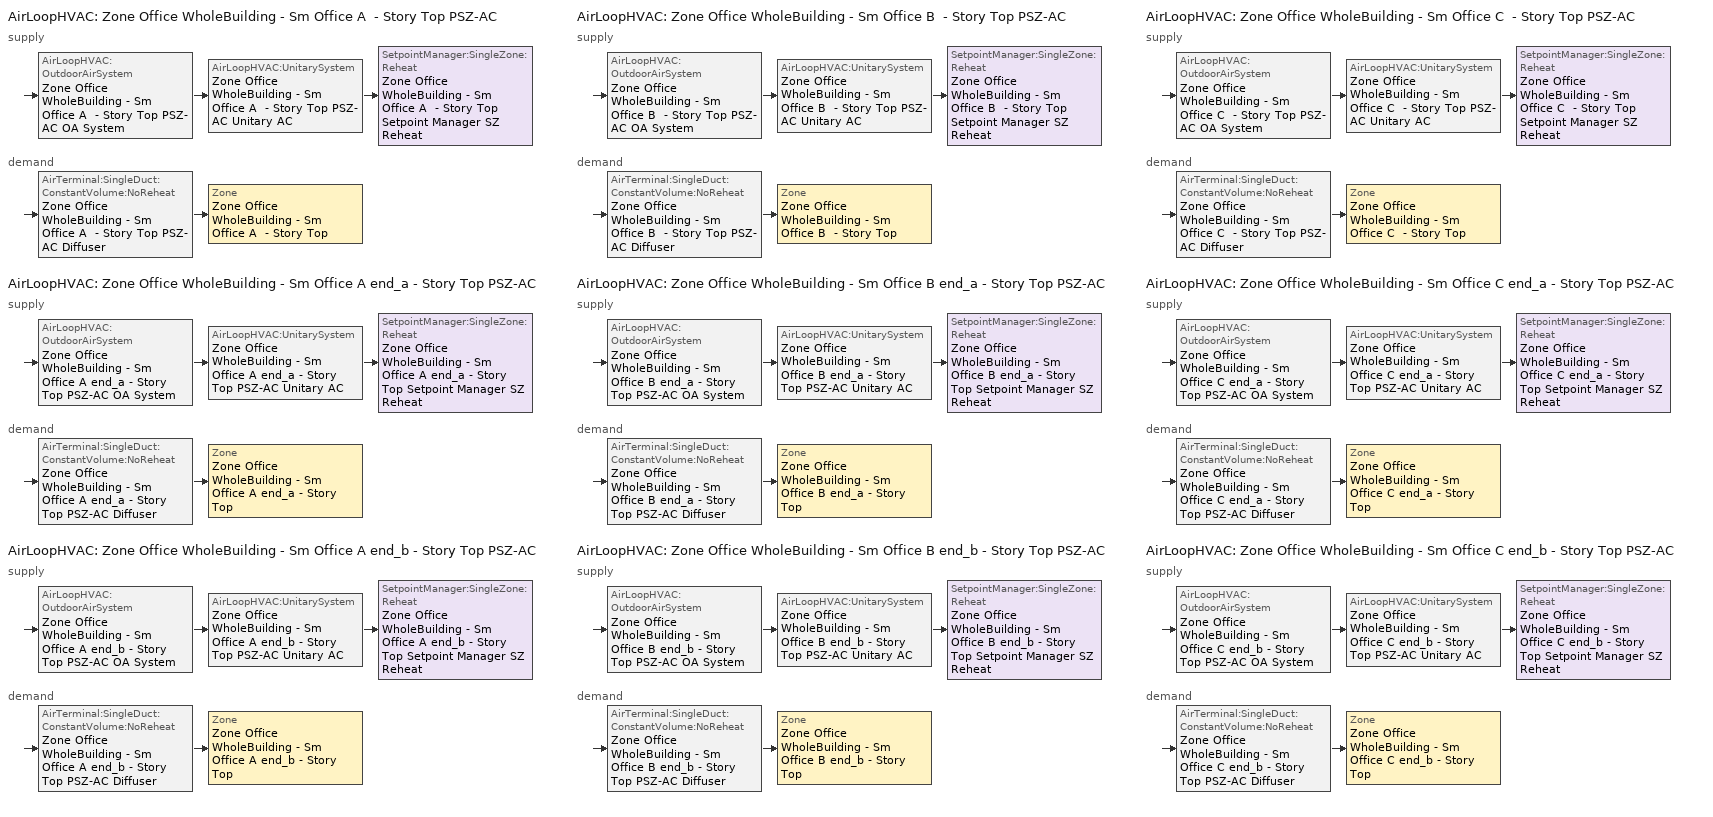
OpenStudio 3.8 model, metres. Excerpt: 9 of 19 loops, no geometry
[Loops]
AirLoopHVAC 'Zone Office WholeBuilding - Sm Office A  - Story Top PSZ-AC'
 supply: AirLoopHVAC:OutdoorAirSystem 'Zone Office WholeBuilding - Sm Office A  - Story Top PSZ-AC OA System' > AirLoopHVAC:UnitarySystem 'Zone Office WholeBuilding - Sm Office A  - Story Top PSZ-AC Unitary AC' > SetpointManager:SingleZone:Reheat 'Zone Office WholeBuilding - Sm Office A  - Story Top Setpoint Manager SZ Reheat'
 demand: AirTerminal:SingleDuct:ConstantVolume:NoReheat 'Zone Office WholeBuilding - Sm Office A  - Story Top PSZ-AC Diffuser' > Zone 'Zone Office WholeBuilding - Sm Office A  - Story Top'
AirLoopHVAC 'Zone Office WholeBuilding - Sm Office A end_a - Story Top PSZ-AC'
 supply: AirLoopHVAC:OutdoorAirSystem 'Zone Office WholeBuilding - Sm Office A end_a - Story Top PSZ-AC OA System' > AirLoopHVAC:UnitarySystem 'Zone Office WholeBuilding - Sm Office A end_a - Story Top PSZ-AC Unitary AC' > SetpointManager:SingleZone:Reheat 'Zone Office WholeBuilding - Sm Office A end_a - Story Top Setpoint Manager SZ Reheat'
 demand: AirTerminal:SingleDuct:ConstantVolume:NoReheat 'Zone Office WholeBuilding - Sm Office A end_a - Story Top PSZ-AC Diffuser' > Zone 'Zone Office WholeBuilding - Sm Office A end_a - Story Top'
AirLoopHVAC 'Zone Office WholeBuilding - Sm Office A end_b - Story Top PSZ-AC'
 supply: AirLoopHVAC:OutdoorAirSystem 'Zone Office WholeBuilding - Sm Office A end_b - Story Top PSZ-AC OA System' > AirLoopHVAC:UnitarySystem 'Zone Office WholeBuilding - Sm Office A end_b - Story Top PSZ-AC Unitary AC' > SetpointManager:SingleZone:Reheat 'Zone Office WholeBuilding - Sm Office A end_b - Story Top Setpoint Manager SZ Reheat'
 demand: AirTerminal:SingleDuct:ConstantVolume:NoReheat 'Zone Office WholeBuilding - Sm Office A end_b - Story Top PSZ-AC Diffuser' > Zone 'Zone Office WholeBuilding - Sm Office A end_b - Story Top'
AirLoopHVAC 'Zone Office WholeBuilding - Sm Office B  - Story Top PSZ-AC'
 supply: AirLoopHVAC:OutdoorAirSystem 'Zone Office WholeBuilding - Sm Office B  - Story Top PSZ-AC OA System' > AirLoopHVAC:UnitarySystem 'Zone Office WholeBuilding - Sm Office B  - Story Top PSZ-AC Unitary AC' > SetpointManager:SingleZone:Reheat 'Zone Office WholeBuilding - Sm Office B  - Story Top Setpoint Manager SZ Reheat'
 demand: AirTerminal:SingleDuct:ConstantVolume:NoReheat 'Zone Office WholeBuilding - Sm Office B  - Story Top PSZ-AC Diffuser' > Zone 'Zone Office WholeBuilding - Sm Office B  - Story Top'
AirLoopHVAC 'Zone Office WholeBuilding - Sm Office B end_a - Story Top PSZ-AC'
 supply: AirLoopHVAC:OutdoorAirSystem 'Zone Office WholeBuilding - Sm Office B end_a - Story Top PSZ-AC OA System' > AirLoopHVAC:UnitarySystem 'Zone Office WholeBuilding - Sm Office B end_a - Story Top PSZ-AC Unitary AC' > SetpointManager:SingleZone:Reheat 'Zone Office WholeBuilding - Sm Office B end_a - Story Top Setpoint Manager SZ Reheat'
 demand: AirTerminal:SingleDuct:ConstantVolume:NoReheat 'Zone Office WholeBuilding - Sm Office B end_a - Story Top PSZ-AC Diffuser' > Zone 'Zone Office WholeBuilding - Sm Office B end_a - Story Top'
AirLoopHVAC 'Zone Office WholeBuilding - Sm Office B end_b - Story Top PSZ-AC'
 supply: AirLoopHVAC:OutdoorAirSystem 'Zone Office WholeBuilding - Sm Office B end_b - Story Top PSZ-AC OA System' > AirLoopHVAC:UnitarySystem 'Zone Office WholeBuilding - Sm Office B end_b - Story Top PSZ-AC Unitary AC' > SetpointManager:SingleZone:Reheat 'Zone Office WholeBuilding - Sm Office B end_b - Story Top Setpoint Manager SZ Reheat'
 demand: AirTerminal:SingleDuct:ConstantVolume:NoReheat 'Zone Office WholeBuilding - Sm Office B end_b - Story Top PSZ-AC Diffuser' > Zone 'Zone Office WholeBuilding - Sm Office B end_b - Story Top'
AirLoopHVAC 'Zone Office WholeBuilding - Sm Office C  - Story Top PSZ-AC'
 supply: AirLoopHVAC:OutdoorAirSystem 'Zone Office WholeBuilding - Sm Office C  - Story Top PSZ-AC OA System' > AirLoopHVAC:UnitarySystem 'Zone Office WholeBuilding - Sm Office C  - Story Top PSZ-AC Unitary AC' > SetpointManager:SingleZone:Reheat 'Zone Office WholeBuilding - Sm Office C  - Story Top Setpoint Manager SZ Reheat'
 demand: AirTerminal:SingleDuct:ConstantVolume:NoReheat 'Zone Office WholeBuilding - Sm Office C  - Story Top PSZ-AC Diffuser' > Zone 'Zone Office WholeBuilding - Sm Office C  - Story Top'
AirLoopHVAC 'Zone Office WholeBuilding - Sm Office C end_a - Story Top PSZ-AC'
 supply: AirLoopHVAC:OutdoorAirSystem 'Zone Office WholeBuilding - Sm Office C end_a - Story Top PSZ-AC OA System' > AirLoopHVAC:UnitarySystem 'Zone Office WholeBuilding - Sm Office C end_a - Story Top PSZ-AC Unitary AC' > SetpointManager:SingleZone:Reheat 'Zone Office WholeBuilding - Sm Office C end_a - Story Top Setpoint Manager SZ Reheat'
 demand: AirTerminal:SingleDuct:ConstantVolume:NoReheat 'Zone Office WholeBuilding - Sm Office C end_a - Story Top PSZ-AC Diffuser' > Zone 'Zone Office WholeBuilding - Sm Office C end_a - Story Top'
AirLoopHVAC 'Zone Office WholeBuilding - Sm Office C end_b - Story Top PSZ-AC'
 supply: AirLoopHVAC:OutdoorAirSystem 'Zone Office WholeBuilding - Sm Office C end_b - Story Top PSZ-AC OA System' > AirLoopHVAC:UnitarySystem 'Zone Office WholeBuilding - Sm Office C end_b - Story Top PSZ-AC Unitary AC' > SetpointManager:SingleZone:Reheat 'Zone Office WholeBuilding - Sm Office C end_b - Story Top Setpoint Manager SZ Reheat'
 demand: AirTerminal:SingleDuct:ConstantVolume:NoReheat 'Zone Office WholeBuilding - Sm Office C end_b - Story Top PSZ-AC Diffuser' > Zone 'Zone Office WholeBuilding - Sm Office C end_b - Story Top'
[Sizing:Zone] Zone Cooling Design Supply Air Temperature Input Method=SupplyAirTemperature; Zone Cooling Design Supply Air Temperature {C}=12.7778; Zone Cooling Design Supply Air Temperature Difference {deltaC}=11.11; Zone Heating Design Supply Air Temperature Input Method=SupplyAirTemperature; Zone Heating Design Supply Air Temperature {C}=50; Zone Heating Design Supply Air Temperature Difference {deltaC}=11.11; Zone Cooling Design Supply Air Humidity Ratio {kg-H2O/kg-air}=0.0085; Zone Heating Design Supply Air Humidity Ratio {kg-H2O/kg-air}=0.008; Cooling Design Air Flow Method=DesignDay; Heating Design Air Flow Method=DesignDay; Account for Dedicated Outdoor Air System=No; Dedicated Outdoor Air System Control Strategy=NeutralSupplyAir; Dedicated Outdoor Air Low Setpoint Temperature for Design {C}=autosize; Dedicated Outdoor Air High Setpoint Temperature for Design {C}=autosize; Zone Load Sizing Method=Sensible Load Only No Latent Load; Zone Latent Cooling Design Supply Air Humidity Ratio Input Method=HumidityRatioDifference; Zone Cooling Design Supply Air Humidity Ratio Difference {kgWater/kgDryAir}=0.005; Zone Latent Heating Design Supply Air Humidity Ratio Input Method=HumidityRatioDifference; Zone Humidification Design Supply Air Humidity Ratio Difference {kgWater/kgDryAir}=0.005
Zone Office WholeBuilding - Sm Office A end_a - Story Top; Zone Office WholeBuilding - Sm Office B end_a - Story Top; Zone Office WholeBuilding - Sm Office C end_a - Story Top; Zone Office WholeBuilding - Sm Office A  - Story Top; Zone Office WholeBuilding - Sm Office B  - Story Top; Zone Office WholeBuilding - Sm Office C  - Story Top; Zone Office WholeBuilding - Sm Office A end_b - Story Top; Zone Office WholeBuilding - Sm Office B end_b - Story Top; Zone Office WholeBuilding - Sm Office C end_b - Story Top
[Zone equipment]
Zone Office WholeBuilding - Sm Office A end_a - Story Top: Zone Office WholeBuilding - Sm Office A end_a - Story Top PSZ-AC Diffuser
Zone Office WholeBuilding - Sm Office B end_a - Story Top: Zone Office WholeBuilding - Sm Office B end_a - Story Top PSZ-AC Diffuser
Zone Office WholeBuilding - Sm Office C end_a - Story Top: Zone Office WholeBuilding - Sm Office C end_a - Story Top PSZ-AC Diffuser
Zone Office WholeBuilding - Sm Office A  - Story Top: Zone Office WholeBuilding - Sm Office A  - Story Top PSZ-AC Diffuser
Zone Office WholeBuilding - Sm Office B  - Story Top: Zone Office WholeBuilding - Sm Office B  - Story Top PSZ-AC Diffuser
Zone Office WholeBuilding - Sm Office C  - Story Top: Zone Office WholeBuilding - Sm Office C  - Story Top PSZ-AC Diffuser
Zone Office WholeBuilding - Sm Office A end_b - Story Top: Zone Office WholeBuilding - Sm Office A end_b - Story Top PSZ-AC Diffuser
Zone Office WholeBuilding - Sm Office B end_b - Story Top: Zone Office WholeBuilding - Sm Office B end_b - Story Top PSZ-AC Diffuser
Zone Office WholeBuilding - Sm Office C end_b - Story Top: Zone Office WholeBuilding - Sm Office C end_b - Story Top PSZ-AC Diffuser
[AirLoopHVAC] Design Return Air Flow Fraction of Supply Air Flow=1
Name | Availability Schedule | Design Supply Air Flow Rate {m3/s}
Zone Office WholeBuilding - Sm Office A  - Story Top PSZ-AC | Zone Office WholeBuilding - Sm Office A  - Story Top PSZ-AC_constant_night_fan_schedule | 0.336744
Zone Office WholeBuilding - Sm Office A end_a - Story Top PSZ-AC | Zone Office WholeBuilding - Sm Office A end_a - Story Top PSZ-AC_constant_night_fan_schedule | 0.118728
Zone Office WholeBuilding - Sm Office A end_b - Story Top PSZ-AC | Zone Office WholeBuilding - Sm Office A end_b - Story Top PSZ-AC_constant_night_fan_schedule | 0.107622
Zone Office WholeBuilding - Sm Office B  - Story Top PSZ-AC | Zone Office WholeBuilding - Sm Office B  - Story Top PSZ-AC_constant_night_fan_schedule | 0.279381
Zone Office WholeBuilding - Sm Office B end_a - Story Top PSZ-AC | Zone Office WholeBuilding - Sm Office B end_a - Story Top PSZ-AC_constant_night_fan_schedule | 0.0994017
Zone Office WholeBuilding - Sm Office B end_b - Story Top PSZ-AC | Zone Office WholeBuilding - Sm Office B end_b - Story Top PSZ-AC_constant_night_fan_schedule | 0.0945717
Zone Office WholeBuilding - Sm Office C  - Story Top PSZ-AC | Zone Office WholeBuilding - Sm Office C  - Story Top PSZ-AC_constant_night_fan_schedule | 0.443886
Zone Office WholeBuilding - Sm Office C end_a - Story Top PSZ-AC | Zone Office WholeBuilding - Sm Office C end_a - Story Top PSZ-AC_constant_night_fan_schedule | 0.135201
Zone Office WholeBuilding - Sm Office C end_b - Story Top PSZ-AC | Zone Office WholeBuilding - Sm Office C end_b - Story Top PSZ-AC_constant_night_fan_schedule | 0.138301
[Sizing:System] Type of Load to Size On=Sensible; Central Heating Maximum System Air Flow Ratio=1; Preheat Design Temperature {C}=7.22222; Preheat Design Humidity Ratio {kg-H2O/kg-Air}=0.008; Precool Design Temperature {C}=12.7778; Precool Design Humidity Ratio {kg-H2O/kg-Air}=0.008; Central Cooling Design Supply Air Temperature {C}=12.7778; Central Heating Design Supply Air Temperature {C}=50; Sizing Option=Coincident; 100% Outdoor Air in Cooling=No; 100% Outdoor Air in Heating=No; Central Cooling Design Supply Air Humidity Ratio {kg-H2O/kg-Air}=0.0085; Central Heating Design Supply Air Humidity Ratio {kg-H2O/kg-Air}=0.008; Cooling Design Air Flow Method=DesignDay; Heating Design Air Flow Method=DesignDay; System Outdoor Air Method=ZoneSum; Zone Maximum Outdoor Air Fraction=1; Cooling Supply Air Flow Rate Per Floor Area {m3/s-m2}=0.00996765; Cooling Fraction of Autosized Cooling Supply Air Flow Rate=1; Cooling Supply Air Flow Rate Per Unit Cooling Capacity {m3/s-W}=3.94755e-05; Heating Supply Air Flow Rate Per Floor Area {m3/s-m2}=0.00996765; Heating Fraction of Autosized Heating Supply Air Flow Rate=1; Heating Fraction of Autosized Cooling Supply Air Flow Rate=1; Heating Supply Air Flow Rate Per Unit Heating Capacity {m3/s-W}=3.15882e-05; Cooling Design Capacity Method=CoolingDesignCapacity; Cooling Design Capacity Per Floor Area {W/m2}=234.7; Fraction of Autosized Cooling Design Capacity=1; Heating Design Capacity Method=HeatingDesignCapacity; Heating Design Capacity Per Floor Area {W/m2}=157; Fraction of Autosized Heating Design Capacity=1; Central Cooling Capacity Control Method=OnOff; Occupant Diversity=1
Name | Design Outdoor Air Flow Rate {m3/s} | Cooling Design Capacity {W} | Heating Design Capacity {W}
Zone Office WholeBuilding - Sm Office A  - Story Top PSZ-AC | 0.336744 | 3421.03 | 8351.74
Zone Office WholeBuilding - Sm Office A end_a - Story Top PSZ-AC | 0.118728 | 1201.23 | 3002.07
Zone Office WholeBuilding - Sm Office A end_b - Story Top PSZ-AC | 0.107622 | 1056.28 | 3001.5
Zone Office WholeBuilding - Sm Office B  - Story Top PSZ-AC | 0.279381 | 2843.61 | 4966.79
Zone Office WholeBuilding - Sm Office B end_a - Story Top PSZ-AC | 0.0994017 | 1008.03 | 2005.11
Zone Office WholeBuilding - Sm Office B end_b - Story Top PSZ-AC | 0.0945717 | 923.28 | 2004.59
Zone Office WholeBuilding - Sm Office C  - Story Top PSZ-AC | 0.443886 | 4494.01 | 8353.92
Zone Office WholeBuilding - Sm Office C end_a - Story Top PSZ-AC | 0.135201 | 1375.84 | 3002.65
Zone Office WholeBuilding - Sm Office C end_b - Story Top PSZ-AC | 0.138301 | 1377.46 | 3002.08
[SetpointManager:SingleZone:Reheat] Minimum Supply Air Temperature {C}=12.7778; Maximum Supply Air Temperature {C}=50
Name | Control Zone | Setpoint Node or NodeList
Zone Office WholeBuilding - Sm Office A  - Story Top Setpoint Manager SZ Reheat | Zone Office WholeBuilding - Sm Office A  - Story Top | Zone Office WholeBuilding - Sm Office A  - Story Top PSZ-AC Supply Outlet Node
Zone Office WholeBuilding - Sm Office A end_a - Story Top Setpoint Manager SZ Reheat | Zone Office WholeBuilding - Sm Office A end_a - Story Top | Zone Office WholeBuilding - Sm Office A end_a - Story Top PSZ-AC Supply Outlet Node
Zone Office WholeBuilding - Sm Office A end_b - Story Top Setpoint Manager SZ Reheat | Zone Office WholeBuilding - Sm Office A end_b - Story Top | Zone Office WholeBuilding - Sm Office A end_b - Story Top PSZ-AC Supply Outlet Node
Zone Office WholeBuilding - Sm Office B  - Story Top Setpoint Manager SZ Reheat | Zone Office WholeBuilding - Sm Office B  - Story Top | Zone Office WholeBuilding - Sm Office B  - Story Top PSZ-AC Supply Outlet Node
Zone Office WholeBuilding - Sm Office B end_a - Story Top Setpoint Manager SZ Reheat | Zone Office WholeBuilding - Sm Office B end_a - Story Top | Zone Office WholeBuilding - Sm Office B end_a - Story Top PSZ-AC Supply Outlet Node
Zone Office WholeBuilding - Sm Office B end_b - Story Top Setpoint Manager SZ Reheat | Zone Office WholeBuilding - Sm Office B end_b - Story Top | Zone Office WholeBuilding - Sm Office B end_b - Story Top PSZ-AC Supply Outlet Node
Zone Office WholeBuilding - Sm Office C  - Story Top Setpoint Manager SZ Reheat | Zone Office WholeBuilding - Sm Office C  - Story Top | Zone Office WholeBuilding - Sm Office C  - Story Top PSZ-AC Supply Outlet Node
Zone Office WholeBuilding - Sm Office C end_a - Story Top Setpoint Manager SZ Reheat | Zone Office WholeBuilding - Sm Office C end_a - Story Top | Zone Office WholeBuilding - Sm Office C end_a - Story Top PSZ-AC Supply Outlet Node
Zone Office WholeBuilding - Sm Office C end_b - Story Top Setpoint Manager SZ Reheat | Zone Office WholeBuilding - Sm Office C end_b - Story Top | Zone Office WholeBuilding - Sm Office C end_b - Story Top PSZ-AC Supply Outlet Node
[Coil:Heating:Electric] Efficiency=1
Name | Availability Schedule | Nominal Capacity {W}
Zone Office WholeBuilding - Sm Office A  - Story Top PSZ-AC Electric Htg Coil | Always On Discrete | 10758.6
Zone Office WholeBuilding - Sm Office A  - Story Top PSZ-AC No Heat; Zone Office WholeBuilding - Sm Office A end_a - Story Top PSZ-AC No Heat; Zone Office WholeBuilding - Sm Office A end_b - Story Top PSZ-AC No Heat; Zone Office WholeBuilding - Sm Office B  - Story Top PSZ-AC No Heat; Zone Office WholeBuilding - Sm Office B end_a - Story Top PSZ-AC No Heat; Zone Office WholeBuilding - Sm Office B end_b - Story Top PSZ-AC No Heat; Zone Office WholeBuilding - Sm Office C  - Story Top PSZ-AC No Heat; Zone Office WholeBuilding - Sm Office C end_a - Story Top PSZ-AC No Heat; Zone Office WholeBuilding - Sm Office C end_b - Story Top PSZ-AC No Heat | Always Off Discrete | 0
Zone Office WholeBuilding - Sm Office A end_a - Story Top PSZ-AC Electric Htg Coil | Always On Discrete | 3637.23
Zone Office WholeBuilding - Sm Office A end_b - Story Top PSZ-AC Electric Htg Coil | Always On Discrete | 3341.24
Zone Office WholeBuilding - Sm Office B  - Story Top PSZ-AC Electric Htg Coil | Always On Discrete | 9026.61
Zone Office WholeBuilding - Sm Office B end_a - Story Top PSZ-AC Electric Htg Coil | Always On Discrete | 3068.23
Zone Office WholeBuilding - Sm Office B end_b - Story Top PSZ-AC Electric Htg Coil | Always On Discrete | 2939.52
Zone Office WholeBuilding - Sm Office C  - Story Top PSZ-AC Electric Htg Coil | Always On Discrete | 13613.8
Zone Office WholeBuilding - Sm Office C end_a - Story Top PSZ-AC Electric Htg Coil | Always On Discrete | 4076.26
Zone Office WholeBuilding - Sm Office C end_b - Story Top PSZ-AC Electric Htg Coil | Always On Discrete | 4158.87
[Coil:Cooling:DX:SingleSpeed] Availability Schedule=Always On Discrete; Rated Sensible Heat Ratio=0.800655; Rated COP {W/W}=3.14722; Rated Evaporator Fan Power Per Volume Flow Rate 2017 {W/(m3/s)}=773.3; Rated Evaporator Fan Power Per Volume Flow Rate 2023 {W/(m3/s)}=934.4; Total Cooling Capacity Function of Temperature Curve=DOE Ref DX Clg Coil Cool-Cap-fT; Total Cooling Capacity Function of Flow Fraction Curve=DOE Ref DX Clg Coil Cool-CAP-fFlow; Energy Input Ratio Function of Temperature Curve=DOE Ref DX Clg Coil Cool-EIR-fT; Energy Input Ratio Function of Flow Fraction Curve=DOE Ref DX Clg Coil Cool-EIR-fFlow; Part Load Fraction Correlation Curve=DOE Ref DX Clg Coil Cool-PLF-fPLR; Minimum Outdoor Dry-Bulb Temperature for Compressor Operation {C}=-25; Nominal Time for Condensate Removal to Begin {s}=0; Ratio of Initial Moisture Evaporation Rate and Steady State Latent Capacity=0; Maximum Cycling Rate {cycles/hr}=0; Latent Capacity Time Constant {s}=0; Condenser Type=AirCooled; Evaporative Condenser Effectiveness=0.9; Evaporative Condenser Air Flow Rate {m3/s}=autosize; Evaporative Condenser Pump Rated Power Consumption {W}=autosize; Crankcase Heater Capacity {W}=0; Maximum Outdoor Dry-Bulb Temperature for Crankcase Heater Operation {C}=10; Basin Heater Capacity {W/K}=0; Basin Heater Setpoint Temperature {C}=2
Name | Rated Total Cooling Capacity {W} | Rated Air Flow Rate {m3/s}
Zone Office WholeBuilding - Sm Office A  - Story Top PSZ-AC 1spd DX AC Clg Coil 23kBtu/hr 9.7SEER | 5574.31 | 0.336744
Zone Office WholeBuilding - Sm Office A end_a - Story Top PSZ-AC 1spd DX AC Clg Coil 8kBtu/hr 9.7SEER | 1965.37 | 0.118728
Zone Office WholeBuilding - Sm Office A end_b - Story Top PSZ-AC 1spd DX AC Clg Coil 7kBtu/hr 9.7SEER | 1781.53 | 0.107622
Zone Office WholeBuilding - Sm Office B  - Story Top PSZ-AC 1spd DX AC Clg Coil 20kBtu/hr 9.7SEER | 4624.74 | 0.279381
Zone Office WholeBuilding - Sm Office B end_a - Story Top PSZ-AC 1spd DX AC Clg Coil 7kBtu/hr 9.7SEER | 1645.45 | 0.0994017
Zone Office WholeBuilding - Sm Office B end_b - Story Top PSZ-AC 1spd DX AC Clg Coil 6kBtu/hr 9.7SEER | 1565.5 | 0.0945717
Zone Office WholeBuilding - Sm Office C  - Story Top PSZ-AC 1spd DX AC Clg Coil 29kBtu/hr 9.7SEER | 7347.9 | 0.443886
Zone Office WholeBuilding - Sm Office C end_a - Story Top PSZ-AC 1spd DX AC Clg Coil 9kBtu/hr 9.7SEER | 2238.06 | 0.135201
Zone Office WholeBuilding - Sm Office C end_b - Story Top PSZ-AC 1spd DX AC Clg Coil 9kBtu/hr 9.7SEER | 2289.37 | 0.138301
[Fan:OnOff] Availability Schedule=Always On Discrete; Fan Total Efficiency=0.53625; Pressure Rise {Pa}=622.722; Motor Efficiency=0.825; Motor In Airstream Fraction=1
Name | Maximum Flow Rate {m3/s} | Fan Power Ratio Function of Speed Ratio Curve | Fan Efficiency Ratio Function of Speed Ratio Curve
Zone Office WholeBuilding - Sm Office A  - Story Top PSZ-AC Fan | 0.336744 | Fan On Off Power Curve 9 | Fan On Off Efficiency Curve 9
Zone Office WholeBuilding - Sm Office A end_a - Story Top PSZ-AC Fan | 0.118728 | Fan On Off Power Curve 10 | Fan On Off Efficiency Curve 10
Zone Office WholeBuilding - Sm Office A end_b - Story Top PSZ-AC Fan | 0.107622 | Fan On Off Power Curve 11 | Fan On Off Efficiency Curve 11
Zone Office WholeBuilding - Sm Office B  - Story Top PSZ-AC Fan | 0.279381 | Fan On Off Power Curve 12 | Fan On Off Efficiency Curve 12
Zone Office WholeBuilding - Sm Office B end_a - Story Top PSZ-AC Fan | 0.0994017 | Fan On Off Power Curve 13 | Fan On Off Efficiency Curve 13
Zone Office WholeBuilding - Sm Office B end_b - Story Top PSZ-AC Fan | 0.0945717 | Fan On Off Power Curve 14 | Fan On Off Efficiency Curve 14
Zone Office WholeBuilding - Sm Office C  - Story Top PSZ-AC Fan | 0.443886 | Fan On Off Power Curve 15 | Fan On Off Efficiency Curve 15
Zone Office WholeBuilding - Sm Office C end_a - Story Top PSZ-AC Fan | 0.135201 | Fan On Off Power Curve 16 | Fan On Off Efficiency Curve 16
Zone Office WholeBuilding - Sm Office C end_b - Story Top PSZ-AC Fan | 0.138301 | Fan On Off Power Curve 17 | Fan On Off Efficiency Curve 17
[AirLoopHVAC:UnitarySystem] Control Type=Load; Dehumidification Control Type=None; Availability Schedule=Always On Discrete; Fan Placement=DrawThrough; DX Heating Coil Sizing Ratio=1; Use DOAS DX Cooling Coil=No; DOAS DX Cooling Coil Leaving Minimum Air Temperature {C}=2; Latent Load Control=SensibleOnlyLoadControl; Supply Air Flow Rate Method During Cooling Operation=SupplyAirFlowRate; Supply Air Flow Rate Method During Heating Operation=SupplyAirFlowRate; Supply Air Flow Rate Method When No Cooling or Heating is Required=None; No Load Supply Air Flow Rate Control Set To Low Speed=Yes; Maximum Supply Air Temperature {C}=50; Maximum Outdoor Dry-Bulb Temperature for Supplemental Heater Operation {C}=21; Ancilliary On-Cycle Electric Power {W}=0; Ancilliary Off-Cycle Electric Power {W}=0
Name | Controlling Zone or Thermostat Location | Supply Fan | Supply Air Fan Operating Mode Schedule | Heating Coil | Cooling Coil | Supplemental Heating Coil | Supply Air Flow Rate During Cooling Operation {m3/s} | Supply Air Flow Rate During Heating Operation {m3/s}
Zone Office WholeBuilding - Sm Office A  - Story Top PSZ-AC Unitary AC | Zone Office WholeBuilding - Sm Office A  - Story Top | Zone Office WholeBuilding - Sm Office A  - Story Top PSZ-AC Fan | Zone Office WholeBuilding - Sm Office A  - Story Top PSZ-AC_constant_night_fan_schedule | Zone Office WholeBuilding - Sm Office A  - Story Top PSZ-AC Electric Htg Coil | Zone Office WholeBuilding - Sm Office A  - Story Top PSZ-AC 1spd DX AC Clg Coil 23kBtu/hr 9.7SEER | Zone Office WholeBuilding - Sm Office A  - Story Top PSZ-AC No Heat | 0.336744 | 0.336744
Zone Office WholeBuilding - Sm Office A end_a - Story Top PSZ-AC Unitary AC | Zone Office WholeBuilding - Sm Office A end_a - Story Top | Zone Office WholeBuilding - Sm Office A end_a - Story Top PSZ-AC Fan | Zone Office WholeBuilding - Sm Office A end_a - Story Top PSZ-AC_constant_night_fan_schedule | Zone Office WholeBuilding - Sm Office A end_a - Story Top PSZ-AC Electric Htg Coil | Zone Office WholeBuilding - Sm Office A end_a - Story Top PSZ-AC 1spd DX AC Clg Coil 8kBtu/hr 9.7SEER | Zone Office WholeBuilding - Sm Office A end_a - Story Top PSZ-AC No Heat | 0.118728 | 0.118728
Zone Office WholeBuilding - Sm Office A end_b - Story Top PSZ-AC Unitary AC | Zone Office WholeBuilding - Sm Office A end_b - Story Top | Zone Office WholeBuilding - Sm Office A end_b - Story Top PSZ-AC Fan | Zone Office WholeBuilding - Sm Office A end_b - Story Top PSZ-AC_constant_night_fan_schedule | Zone Office WholeBuilding - Sm Office A end_b - Story Top PSZ-AC Electric Htg Coil | Zone Office WholeBuilding - Sm Office A end_b - Story Top PSZ-AC 1spd DX AC Clg Coil 7kBtu/hr 9.7SEER | Zone Office WholeBuilding - Sm Office A end_b - Story Top PSZ-AC No Heat | 0.107622 | 0.107622
Zone Office WholeBuilding - Sm Office B  - Story Top PSZ-AC Unitary AC | Zone Office WholeBuilding - Sm Office B  - Story Top | Zone Office WholeBuilding - Sm Office B  - Story Top PSZ-AC Fan | Zone Office WholeBuilding - Sm Office B  - Story Top PSZ-AC_constant_night_fan_schedule | Zone Office WholeBuilding - Sm Office B  - Story Top PSZ-AC Electric Htg Coil | Zone Office WholeBuilding - Sm Office B  - Story Top PSZ-AC 1spd DX AC Clg Coil 20kBtu/hr 9.7SEER | Zone Office WholeBuilding - Sm Office B  - Story Top PSZ-AC No Heat | 0.279381 | 0.279381
Zone Office WholeBuilding - Sm Office B end_a - Story Top PSZ-AC Unitary AC | Zone Office WholeBuilding - Sm Office B end_a - Story Top | Zone Office WholeBuilding - Sm Office B end_a - Story Top PSZ-AC Fan | Zone Office WholeBuilding - Sm Office B end_a - Story Top PSZ-AC_constant_night_fan_schedule | Zone Office WholeBuilding - Sm Office B end_a - Story Top PSZ-AC Electric Htg Coil | Zone Office WholeBuilding - Sm Office B end_a - Story Top PSZ-AC 1spd DX AC Clg Coil 7kBtu/hr 9.7SEER | Zone Office WholeBuilding - Sm Office B end_a - Story Top PSZ-AC No Heat | 0.0994017 | 0.0994017
Zone Office WholeBuilding - Sm Office B end_b - Story Top PSZ-AC Unitary AC | Zone Office WholeBuilding - Sm Office B end_b - Story Top | Zone Office WholeBuilding - Sm Office B end_b - Story Top PSZ-AC Fan | Zone Office WholeBuilding - Sm Office B end_b - Story Top PSZ-AC_constant_night_fan_schedule | Zone Office WholeBuilding - Sm Office B end_b - Story Top PSZ-AC Electric Htg Coil | Zone Office WholeBuilding - Sm Office B end_b - Story Top PSZ-AC 1spd DX AC Clg Coil 6kBtu/hr 9.7SEER | Zone Office WholeBuilding - Sm Office B end_b - Story Top PSZ-AC No Heat | 0.0945717 | 0.0945717
Zone Office WholeBuilding - Sm Office C  - Story Top PSZ-AC Unitary AC | Zone Office WholeBuilding - Sm Office C  - Story Top | Zone Office WholeBuilding - Sm Office C  - Story Top PSZ-AC Fan | Zone Office WholeBuilding - Sm Office C  - Story Top PSZ-AC_constant_night_fan_schedule | Zone Office WholeBuilding - Sm Office C  - Story Top PSZ-AC Electric Htg Coil | Zone Office WholeBuilding - Sm Office C  - Story Top PSZ-AC 1spd DX AC Clg Coil 29kBtu/hr 9.7SEER | Zone Office WholeBuilding - Sm Office C  - Story Top PSZ-AC No Heat | 0.443886 | 0.443886
Zone Office WholeBuilding - Sm Office C end_a - Story Top PSZ-AC Unitary AC | Zone Office WholeBuilding - Sm Office C end_a - Story Top | Zone Office WholeBuilding - Sm Office C end_a - Story Top PSZ-AC Fan | Zone Office WholeBuilding - Sm Office C end_a - Story Top PSZ-AC_constant_night_fan_schedule | Zone Office WholeBuilding - Sm Office C end_a - Story Top PSZ-AC Electric Htg Coil | Zone Office WholeBuilding - Sm Office C end_a - Story Top PSZ-AC 1spd DX AC Clg Coil 9kBtu/hr 9.7SEER | Zone Office WholeBuilding - Sm Office C end_a - Story Top PSZ-AC No Heat | 0.135201 | 0.135201
Zone Office WholeBuilding - Sm Office C end_b - Story Top PSZ-AC Unitary AC | Zone Office WholeBuilding - Sm Office C end_b - Story Top | Zone Office WholeBuilding - Sm Office C end_b - Story Top PSZ-AC Fan | Zone Office WholeBuilding - Sm Office C end_b - Story Top PSZ-AC_constant_night_fan_schedule | Zone Office WholeBuilding - Sm Office C end_b - Story Top PSZ-AC Electric Htg Coil | Zone Office WholeBuilding - Sm Office C end_b - Story Top PSZ-AC 1spd DX AC Clg Coil 9kBtu/hr 9.7SEER | Zone Office WholeBuilding - Sm Office C end_b - Story Top PSZ-AC No Heat | 0.138301 | 0.138301
[Controller:OutdoorAir] Economizer Control Type=NoEconomizer; Economizer Control Action Type=ModulateFlow; Economizer Maximum Limit Dry-Bulb Temperature {C}=28; Economizer Maximum Limit Enthalpy {J/kg}=64000; Lockout Type=LockoutWithCompressor; Minimum Limit Type=FixedMinimum; High Humidity Control=No; Heat Recovery Bypass Control Type=BypassWhenWithinEconomizerLimits; Economizer Operation Staging=InterlockedWithMechanicalCooling
Name | Minimum Outdoor Air Flow Rate {m3/s} | Maximum Outdoor Air Flow Rate {m3/s} | Minimum Outdoor Air Schedule | Controller Mechanical Ventilation
Zone Office WholeBuilding - Sm Office A  - Story Top PSZ-AC OA System Controller | 0.0400701 | 0.336744 | Zone Office WholeBuilding - Sm Office A  - Story Top PSZ-AC_night_ventcycle_schedule | Controller Mechanical Ventilation 10
Zone Office WholeBuilding - Sm Office A end_a - Story Top PSZ-AC OA System Controller | 0.0106188 | 0.118728 | Zone Office WholeBuilding - Sm Office A end_a - Story Top PSZ-AC_night_ventcycle_schedule | Controller Mechanical Ventilation 11
Zone Office WholeBuilding - Sm Office A end_b - Story Top PSZ-AC OA System Controller | 0.0106188 | 0.107622 | Zone Office WholeBuilding - Sm Office A end_b - Story Top PSZ-AC_night_ventcycle_schedule | Controller Mechanical Ventilation 12
Zone Office WholeBuilding - Sm Office B  - Story Top PSZ-AC OA System Controller | 0.0355322 | 0.279381 | Zone Office WholeBuilding - Sm Office B  - Story Top PSZ-AC_night_ventcycle_schedule | Controller Mechanical Ventilation 13
Zone Office WholeBuilding - Sm Office B end_a - Story Top PSZ-AC OA System Controller | 0.00941625 | 0.0994017 | Zone Office WholeBuilding - Sm Office B end_a - Story Top PSZ-AC_night_ventcycle_schedule | Controller Mechanical Ventilation 14
Zone Office WholeBuilding - Sm Office B end_b - Story Top PSZ-AC OA System Controller | 0.00941625 | 0.0945717 | Zone Office WholeBuilding - Sm Office B end_b - Story Top PSZ-AC_night_ventcycle_schedule | Controller Mechanical Ventilation 15
Zone Office WholeBuilding - Sm Office C  - Story Top PSZ-AC OA System Controller | 0.0400701 | 0.443886 | Zone Office WholeBuilding - Sm Office C  - Story Top PSZ-AC_night_ventcycle_schedule | Controller Mechanical Ventilation 16
Zone Office WholeBuilding - Sm Office C end_a - Story Top PSZ-AC OA System Controller | 0.0106188 | 0.135201 | Zone Office WholeBuilding - Sm Office C end_a - Story Top PSZ-AC_night_ventcycle_schedule | Controller Mechanical Ventilation 17
Zone Office WholeBuilding - Sm Office C end_b - Story Top PSZ-AC OA System Controller | 0.0106188 | 0.138301 | Zone Office WholeBuilding - Sm Office C end_b - Story Top PSZ-AC_night_ventcycle_schedule | Controller Mechanical Ventilation 18
[Controller:MechanicalVentilation] Availability Schedule=Always On Discrete
Controller Mechanical Ventilation 10; Controller Mechanical Ventilation 11; Controller Mechanical Ventilation 12; Controller Mechanical Ventilation 13; Controller Mechanical Ventilation 14; Controller Mechanical Ventilation 15; Controller Mechanical Ventilation 16; Controller Mechanical Ventilation 17; Controller Mechanical Ventilation 18
[AirLoopHVAC:OutdoorAirSystem]
Name | Controller
Zone Office WholeBuilding - Sm Office A  - Story Top PSZ-AC OA System | Zone Office WholeBuilding - Sm Office A  - Story Top PSZ-AC OA System Controller
Zone Office WholeBuilding - Sm Office A end_a - Story Top PSZ-AC OA System | Zone Office WholeBuilding - Sm Office A end_a - Story Top PSZ-AC OA System Controller
Zone Office WholeBuilding - Sm Office A end_b - Story Top PSZ-AC OA System | Zone Office WholeBuilding - Sm Office A end_b - Story Top PSZ-AC OA System Controller
Zone Office WholeBuilding - Sm Office B  - Story Top PSZ-AC OA System | Zone Office WholeBuilding - Sm Office B  - Story Top PSZ-AC OA System Controller
Zone Office WholeBuilding - Sm Office B end_a - Story Top PSZ-AC OA System | Zone Office WholeBuilding - Sm Office B end_a - Story Top PSZ-AC OA System Controller
Zone Office WholeBuilding - Sm Office B end_b - Story Top PSZ-AC OA System | Zone Office WholeBuilding - Sm Office B end_b - Story Top PSZ-AC OA System Controller
Zone Office WholeBuilding - Sm Office C  - Story Top PSZ-AC OA System | Zone Office WholeBuilding - Sm Office C  - Story Top PSZ-AC OA System Controller
Zone Office WholeBuilding - Sm Office C end_a - Story Top PSZ-AC OA System | Zone Office WholeBuilding - Sm Office C end_a - Story Top PSZ-AC OA System Controller
Zone Office WholeBuilding - Sm Office C end_b - Story Top PSZ-AC OA System | Zone Office WholeBuilding - Sm Office C end_b - Story Top PSZ-AC OA System Controller
[AirTerminal:SingleDuct:ConstantVolume:NoReheat] Availability Schedule=Always On Discrete
Name | Maximum Air Flow Rate {m3/s}
Zone Office WholeBuilding - Sm Office A  - Story Top PSZ-AC Diffuser | 0.336744
Zone Office WholeBuilding - Sm Office A end_a - Story Top PSZ-AC Diffuser | 0.118728
Zone Office WholeBuilding - Sm Office A end_b - Story Top PSZ-AC Diffuser | 0.107622
Zone Office WholeBuilding - Sm Office B  - Story Top PSZ-AC Diffuser | 0.279381
Zone Office WholeBuilding - Sm Office B end_a - Story Top PSZ-AC Diffuser | 0.0994017
Zone Office WholeBuilding - Sm Office B end_b - Story Top PSZ-AC Diffuser | 0.0945717
Zone Office WholeBuilding - Sm Office C  - Story Top PSZ-AC Diffuser | 0.443886
Zone Office WholeBuilding - Sm Office C end_a - Story Top PSZ-AC Diffuser | 0.135201
Zone Office WholeBuilding - Sm Office C end_b - Story Top PSZ-AC Diffuser | 0.138301
[Schedule:Constant]
Name | Value
Always On Discrete; Zone Office WholeBuilding - Sm Office A  - Story Top PSZ-AC_night_ventcycle_schedule; Zone Office WholeBuilding - Sm Office A  - Story Top PSZ-AC_constant_night_fan_schedule; Zone Office WholeBuilding - Sm Office A end_a - Story Top PSZ-AC_night_ventcycle_schedule; Zone Office WholeBuilding - Sm Office A end_a - Story Top PSZ-AC_constant_night_fan_schedule; Zone Office WholeBuilding - Sm Office A end_b - Story Top PSZ-AC_night_ventcycle_schedule; Zone Office WholeBuilding - Sm Office A end_b - Story Top PSZ-AC_constant_night_fan_schedule; Zone Office WholeBuilding - Sm Office B  - Story Top PSZ-AC_night_ventcycle_schedule; Zone Office WholeBuilding - Sm Office B  - Story Top PSZ-AC_constant_night_fan_schedule; Zone Office WholeBuilding - Sm Office B end_a - Story Top PSZ-AC_night_ventcycle_schedule; Zone Office WholeBuilding - Sm Office B end_a - Story Top PSZ-AC_constant_night_fan_schedule; Zone Office WholeBuilding - Sm Office B end_b - Story Top PSZ-AC_night_ventcycle_schedule; Zone Office WholeBuilding - Sm Office B end_b - Story Top PSZ-AC_constant_night_fan_schedule; Zone Office WholeBuilding - Sm Office C  - Story Top PSZ-AC_night_ventcycle_schedule; Zone Office WholeBuilding - Sm Office C  - Story Top PSZ-AC_constant_night_fan_schedule; Zone Office WholeBuilding - Sm Office C end_a - Story Top PSZ-AC_night_ventcycle_schedule; Zone Office WholeBuilding - Sm Office C end_a - Story Top PSZ-AC_constant_night_fan_schedule; Zone Office WholeBuilding - Sm Office C end_b - Story Top PSZ-AC_night_ventcycle_schedule; Zone Office WholeBuilding - Sm Office C end_b - Story Top PSZ-AC_constant_night_fan_schedule | 1
Always Off Discrete | 0
[Curve:Exponent] Coefficient1 Constant=1; Coefficient2 Constant=0; Coefficient3 Constant=0; Minimum Value of x=0; Maximum Value of x=1
Fan On Off Power Curve 9; Fan On Off Power Curve 10; Fan On Off Power Curve 11; Fan On Off Power Curve 12; Fan On Off Power Curve 13; Fan On Off Power Curve 14; Fan On Off Power Curve 15; Fan On Off Power Curve 16; Fan On Off Power Curve 17
[Curve:Cubic] Coefficient1 Constant=1; Coefficient2 x=0; Coefficient3 x**2=0; Coefficient4 x**3=0
Name | Minimum Value of x | Maximum Value of x
Fan On Off Efficiency Curve 9; Fan On Off Efficiency Curve 10; Fan On Off Efficiency Curve 11; Fan On Off Efficiency Curve 12; Fan On Off Efficiency Curve 13; Fan On Off Efficiency Curve 14; Fan On Off Efficiency Curve 15; Fan On Off Efficiency Curve 16; Fan On Off Efficiency Curve 17 | 0 | 1
DOE Ref DX Clg Coil Cool-CAP-fFlow; DOE Ref DX Clg Coil Cool-EIR-fFlow | -100 | 100
[Curve:Biquadratic] Minimum Value of x=-100; Maximum Value of x=100; Minimum Value of y=-100; Maximum Value of y=100
Name | Coefficient1 Constant | Coefficient2 x | Coefficient3 x**2 | Coefficient4 y | Coefficient5 y**2 | Coefficient6 x*y
DOE Ref DX Clg Coil Cool-Cap-fT | 0.971212 | -0.0152755 | 0.00144345 | -0.00039321 | -6.8364e-06 | -0.000290596
DOE Ref DX Clg Coil Cool-EIR-fT | 0.286871 | 0.0239022 | -0.000810648 | 0.0134585 | 0.000338936 | -0.000487004
[Curve:Quadratic]
DOE Ref DX Clg Coil Cool-PLF-fPLR: Coefficient1 Constant=0.909496; Coefficient2 x=0.0986477; Coefficient3 x**2=-0.00819488; Minimum Value of x=0; Maximum Value of x=1
